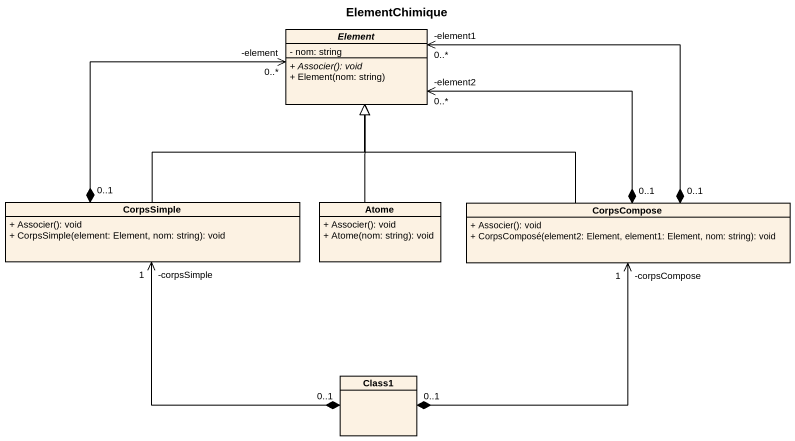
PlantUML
@startuml
title ElementChimique
hide circle
hide empty members
skinparam classAttributeIconSize 0
abstract class Element {
  - nom: string
  {abstract} + Associer(): void
  + Element(nom: string)
}
class CorpsSimple {
  + Associer(): void
  + CorpsSimple(element: Element, nom: string): void
}
class Atome {
  + Associer(): void
  + Atome(nom: string): void
}
class CorpsCompose {
  + Associer(): void
  + CorpsComposé(element2: Element, element1: Element, nom: string): void
}
class Class1
Element "-element\n0..*" <--* "0..1" CorpsSimple
Element "-element1\n0..*" <--* "0..1" CorpsCompose
Element "-element2\n0..*" <--* "0..1" CorpsCompose
CorpsSimple -up-|> Element
CorpsSimple "-corpsSimple\n1" <--* "0..1" Class1
Atome -up-|> Element
CorpsCompose -up-|> Element
CorpsCompose "-corpsCompose\n1" <--* "0..1" Class1
@enduml
